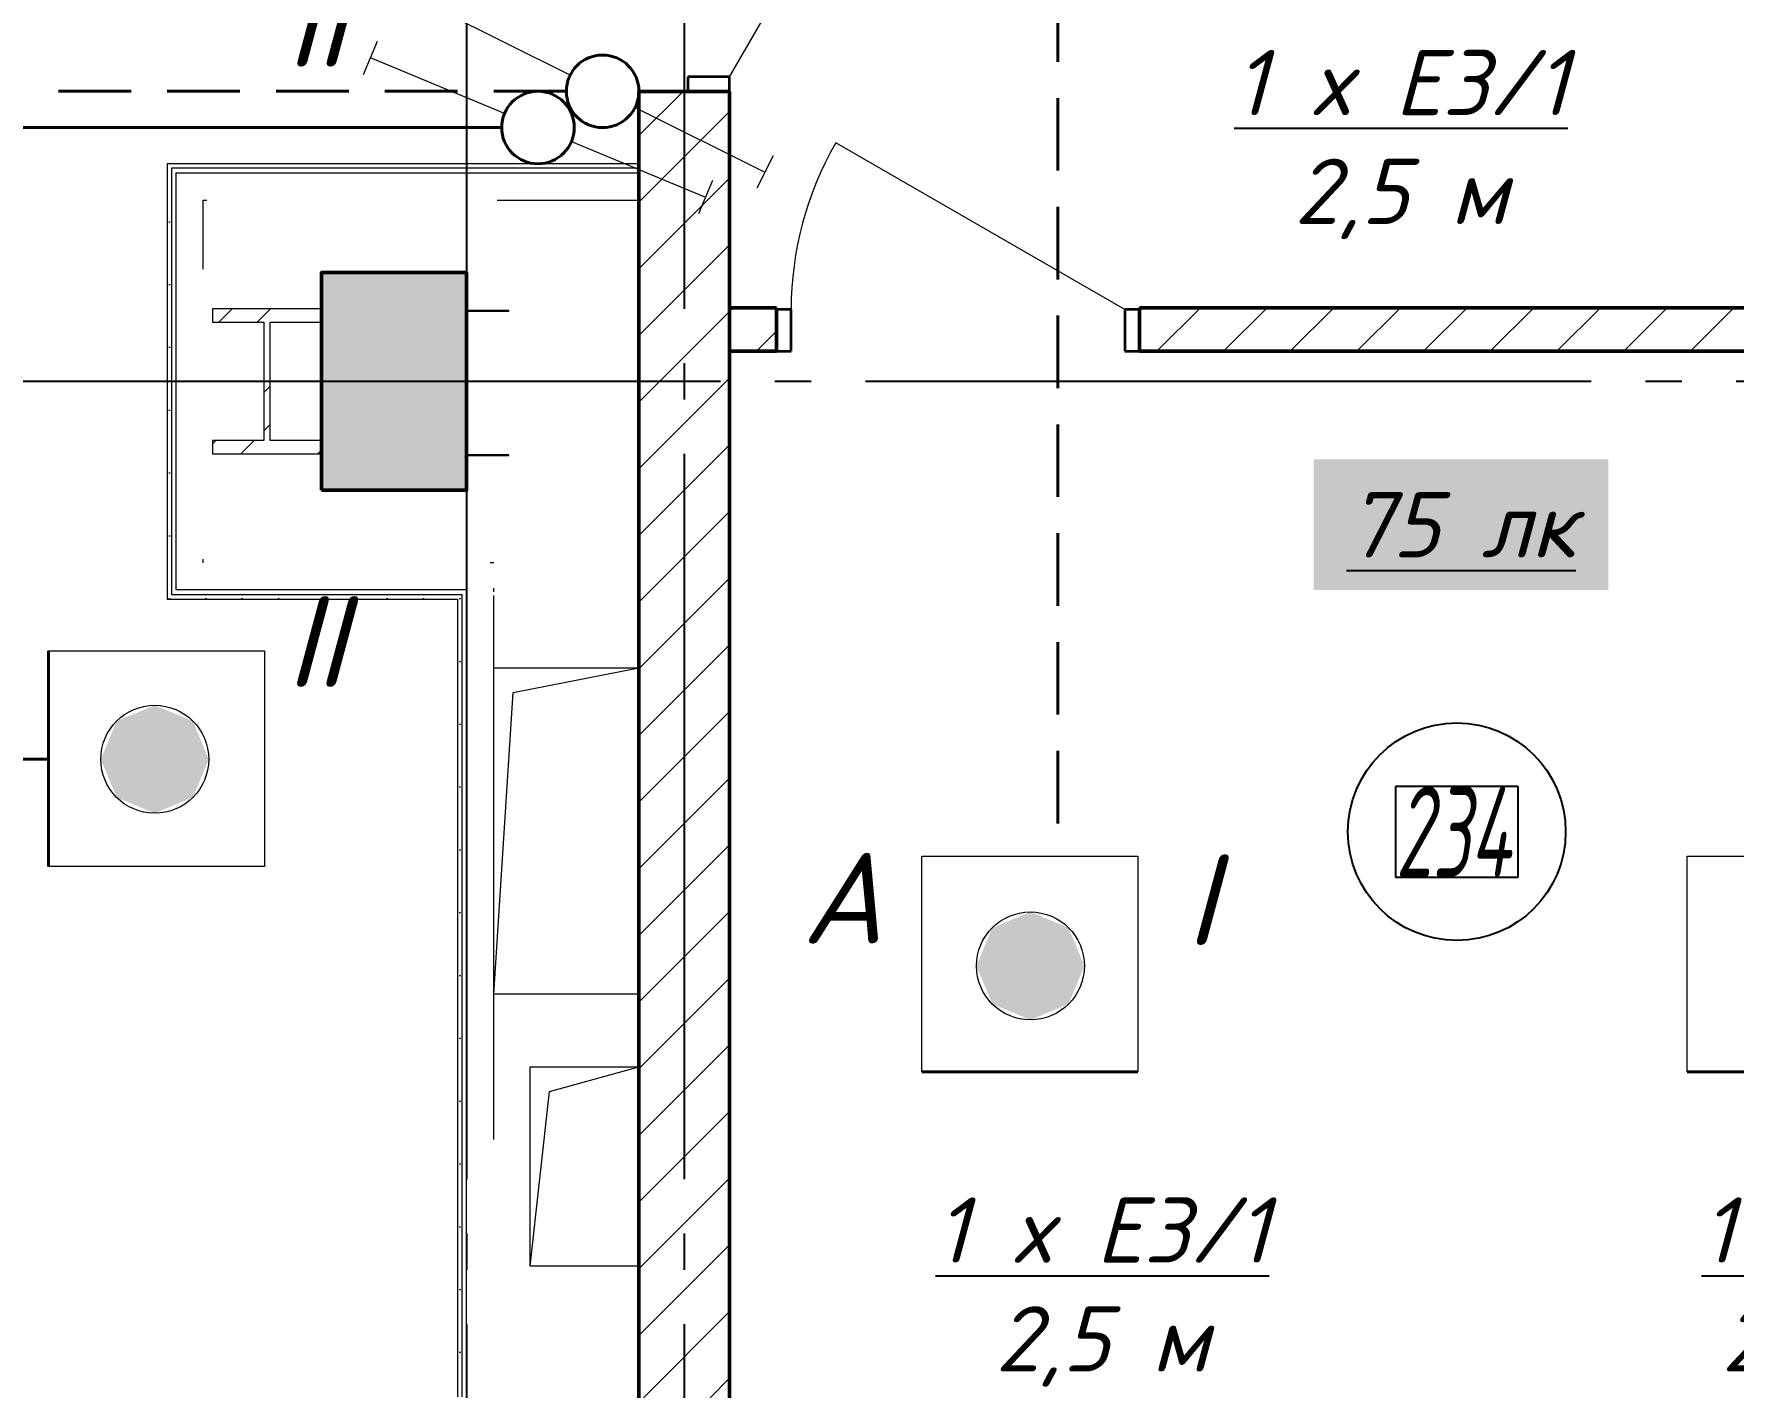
# Model space of a CAD drawing. Header units: millimetres. Extents: x 0 to 1286, y 0 to 420.
# Drawn here: x 503.26 to 550.1, y 161.86 to 199.17 of the extents above; entities that cross this region are included whole.
import ezdxf

# ---------------------------------------------------------------- set-up
doc = ezdxf.new("R2010")
doc.units = ezdxf.units.MM
for name, pattern in [('JIS_02_2.0', [3, 2, -1]), ('ГОСТ 2.303 5', [24, 20, -1.5, 1, -1.5]), ('СПКБ-0000-000-АР#002$0$Achse', [2300, 0, -800, 1500, 0])]:
    doc.linetypes.add(name, pattern=pattern)
for name, color, linetype in [('Viewport2ForCustomObjects_0', 7, 'Continuous'), ('Номер помещения', 7, 'Continuous'), ('СПКБ-0000-000-АР#002$0$Двери ArchiCAD', 7, 'Continuous'), ('СПКБ-0000-000-АР#002$0$Колонны новые', 7, 'Continuous'), ('СПКБ-0000-000-АР#002$0$Колонны существующие', 7, 'Continuous'), ('СПКБ-0000-000-АР#002$0$Стены', 7, 'Continuous'), ('Строительные оси', 7, 'Continuous'), ('ЭО_АВАРИЙНОЕ ОСВЕЩЕНИЕ', 7, 'Continuous'), ('ЭО_РАБОЧЕЕ ОСВЕЩЕНИЕ', 7, 'Continuous')]:
    doc.layers.add(name, color=color, linetype=linetype)
for name, color, linetype, lineweight, true_color in [('СПКБ-0000-000-АР#002$0$Двери ArchiCAD_Ном._пера__23', 7, 'Continuous', 35, 0xff6600), ('СПКБ-0000-000-АР#002$0$Двери ArchiCAD_Ном._пера__3', 7, 'Continuous', 18, 0xff6600), ('СПКБ-0000-000-АР#002$0$Двери ArchiCAD_Ном._пера__58', 7, 'Continuous', 50, 0xdf0000), ('СПКБ-0000-000-АР#002$0$Колонны новые_Ном._пера__108', 7, 'Continuous', 13, 0xfd8379), ('СПКБ-0000-000-АР#002$0$Колонны существующие_Ном._пера__102', 7, 'Continuous', 13, 0xcccccc), ('СПКБ-0000-000-АР#002$0$Стены_Ном._пера__58', 7, 'Continuous', 50, 0xdf0000), ('СПКБ-0000-000-АР#002$0$Стены_Ном._пера__68', 7, 'Continuous', 20, 0xfd4435)]:
    doc.layers.add(name, color=color, linetype=linetype, lineweight=lineweight, true_color=true_color)
for name, color, linetype, lineweight in [('СПКБ-0000-000-АР#002$0$Колонны новые_Ном._пера__20', 1, 'Continuous', 20), ('СПКБ-0000-000-АР#002$0$Колонны существующие_Ном._пера__141', 7, 'Continuous', 50), ('СПКБ-0000-000-АР#002$0$Стены_Ном._пера__1', 7, 'Continuous', 13), ('СПКБ-0000-000-АР#002$0$Стены_Ном._пера__20', 1, 'Continuous', 20), ('СПКБ-0000-000-АР#002$0$Шахты ОВ_Ном._пера__1', 7, 'Continuous', 13)]:
    doc.layers.add(name, color=color, linetype=linetype, lineweight=lineweight)
doc.styles.add('1.8', font='isocpeui.ttf', dxfattribs={"height": 1.8})
doc.styles.add('2.5', font='isocpeui.ttf')
doc.styles.add('CustomTextStyle41', font='isocpeui.ttf', dxfattribs={"width": 0.592601, "height": 2.5})
pattern_1 = [(45, (0, 0), (-91.9239, 91.9239), [])]
pattern_2 = [(0, (0, 0), (0, 173.2051), [0, -100]), (0, (50, 86.6), (0, 173.2051), [0, -100])]
pattern_3 = [(45, (0, 0), (-159.099, 159.099), []), (45, (-53.03, 53.03), (-159.099, 159.099), [])]

# ---------------------------------------------------------------- blocks, each defined once
blk = doc.blocks.new('*E728')
at = {"layer": 'Номер помещения', "color": 7, "linetype": 'Continuous', "true_color": 0xffffff}
for p, q in [((206.415, 57.69), (203.04, 57.69)), ((203.04, 57.69), (203.04, 55.19)), ((206.415, 55.19), (206.415, 57.69)), ((203.04, 55.19), (206.415, 55.19)), ((203.04, 55.19), (203.04, 55.19))]:
    blk.add_line(p, q, dxfattribs=at)
at = {"layer": 'Номер помещения', "color": 6, "linetype": 'Continuous'}
blk.add_circle((204.727, 56.44), 3, dxfattribs=at)
at = {"layer": 'Строительные оси', "color": 3, "linetype": 'ГОСТ 2.303 5', "lineweight": 25}
for p, q in [((177.431, 258.857), (177.431, -45.143)), ((183.431, 258.857), (183.431, -45.143)), ((280.431, 68.857), (-283.569, 68.857))]:
    blk.add_line(p, q, dxfattribs=at)
at = {"layer": 'ЭО_АВАРИЙНОЕ ОСВЕЩЕНИЕ', "color": 1, "linetype": 'JIS_02_2.0', "lineweight": 40}
for p, q in [((193.726, 79.671), (193.726, 55.765)), ((180.181, 76.857), (163.847, 76.857))]:
    blk.add_line(p, q, dxfattribs=at)
at = {"layer": 'ЭО_АВАРИЙНОЕ ОСВЕЩЕНИЕ', "color": 7, "lineweight": 0}
for p, q in [((180.286, 77.303), (176.705, 79.086)), ((182.077, 76.412), (185.657, 74.629)), ((185.88, 75.077), (185.435, 74.182)), ((189.981, 55.765), (195.931, 55.765)), ((189.981, 49.815), (189.981, 55.765)), ((195.931, 55.765), (195.931, 49.815))]:
    blk.add_line(p, q, dxfattribs=at)
at = {"layer": 'ЭО_АВАРИЙНОЕ ОСВЕЩЕНИЕ', "color": 1, "lineweight": 40}
blk.add_line((195.931, 49.815), (189.981, 49.815), dxfattribs=at)
blk.add_circle((181.181, 76.857), 1, dxfattribs=at)
at = {"layer": 'ЭО_АВАРИЙНОЕ ОСВЕЩЕНИЕ', "color": 7, "lineweight": 0}
blk.add_circle((192.974, 52.74), 1.488, dxfattribs=at)
at = {"layer": 'ЭО_АВАРИЙНОЕ ОСВЕЩЕНИЕ', "color": 1, "lineweight": 0}
for points in [[(192.974, 54.227), (191.922, 53.792), (194.025, 53.792)], [(191.922, 53.792), (191.486, 52.74), (194.461, 52.74)], [(191.922, 53.792), (194.025, 53.792), (194.461, 52.74)], [(191.486, 52.74), (191.922, 51.688), (194.025, 51.688)], [(191.486, 52.74), (194.461, 52.74), (194.025, 51.688)], [(191.922, 51.688), (194.025, 51.688), (192.974, 51.252)]]:
    blk.add_solid(points, dxfattribs=at)
at = {"layer": 'ЭО_РАБОЧЕЕ ОСВЕЩЕНИЕ', "color": 7, "lineweight": 0}
for p, q in [((174.591, 77.317), (174.975, 78.24)), ((178.476, 76.242), (174.783, 77.778)), ((180.322, 75.473), (184.015, 73.937)), ((184.207, 74.398), (183.823, 73.475)), ((165.911, 61.43), (171.861, 61.43)), ((171.861, 61.43), (171.861, 55.48)), ((211.077, 55.765), (217.027, 55.765)), ((211.077, 49.815), (211.077, 55.765)), ((171.861, 55.48), (165.911, 55.48))]:
    blk.add_line(p, q, dxfattribs=at)
at = {"layer": 'ЭО_РАБОЧЕЕ ОСВЕЩЕНИЕ', "color": 5, "lineweight": 40}
for p, q in [((178.399, 75.857), (160.847, 75.857)), ((165.911, 55.48), (165.911, 61.43)), ((165.911, 58.438), (160.847, 58.438)), ((217.027, 49.815), (211.077, 49.815))]:
    blk.add_line(p, q, dxfattribs=at)
blk.add_circle((179.399, 75.857), 1, dxfattribs=at)
at = {"layer": 'ЭО_РАБОЧЕЕ ОСВЕЩЕНИЕ', "color": 7, "lineweight": 0}
blk.add_circle((168.836, 58.438), 1.488, dxfattribs=at)
at = {"layer": 'ЭО_РАБОЧЕЕ ОСВЕЩЕНИЕ', "color": 5, "lineweight": 0}
for points in [[(167.784, 59.49), (167.349, 58.438), (170.324, 58.438)], [(168.836, 59.926), (167.784, 59.49), (169.888, 59.49)], [(167.784, 59.49), (169.888, 59.49), (170.324, 58.438)], [(167.349, 58.438), (167.784, 57.386), (169.888, 57.386)], [(167.349, 58.438), (170.324, 58.438), (169.888, 57.386)], [(167.784, 57.386), (169.888, 57.386), (168.836, 56.951)]]:
    blk.add_solid(points, dxfattribs=at)
at = {"layer": 'Номер помещения', "linetype": 'Continuous', "style": 'CustomTextStyle41', "width": 0.592601}
blk.add_text('234', height=2.5, dxfattribs=at).set_placement((203.04, 55.19))
blk = doc.blocks.new('СПКБ-0000-000-АР#002$0$Двупольная Дверь 19')
at = {"layer": 'СПКБ-0000-000-АР#002$0$Двери ArchiCAD_Ном._пера__23', "color": 30, "linetype": 'Continuous', "lineweight": 35, "true_color": 0xff6600}
for p, q in [((-660, 0), (-700, 0)), ((-700, 0), (-700, -115)), ((-660, -115), (-660, 0)), ((700, 0), (660, 0)), ((660, 0), (660, -115)), ((700, -115), (700, 0)), ((-700, -115), (-660, -115)), ((660, -115), (700, -115))]:
    blk.add_line(p, q, dxfattribs=at)
at = {"layer": 'СПКБ-0000-000-АР#002$0$Двери ArchiCAD_Ном._пера__3', "color": 30, "linetype": 'Continuous', "lineweight": 18, "true_color": 0xff6600}
for p, q in [((-660, 0), (-88.4, 330)), ((660, 0), (88.4, 330))]:
    blk.add_line(p, q, dxfattribs=at)
for centre, start, end in [((-660, 0), 0, 30), ((660, 0), 150, 180)]:
    blk.add_arc(centre, 660, start, end, dxfattribs=at)
at = {"layer": 'СПКБ-0000-000-АР#002$0$Двери ArchiCAD_Ном._пера__58', "color": 12, "linetype": 'Continuous', "lineweight": 50, "true_color": 0xdf0000}
for p, q in [((-700, 0), (-737, 0)), ((-700, 0), (-700, -115)), ((700, 0), (700, -115)), ((700, 0), (737, 0)), ((-700, -115), (-700, -250)), ((700, -115), (700, -250)), ((-700, -250), (-737, -250)), ((700, -250), (737, -250))]:
    blk.add_line(p, q, dxfattribs=at)
blk = doc.blocks.new('СПКБ-0000-000-АР#002$0$Стена_16', base_point=(18343.1, 18680.7))
at = {"layer": 'СПКБ-0000-000-АР#002$0$Стены_Ном._пера__20', "linetype": 'Continuous', "lineweight": 20}
h = blk.add_hatch(dxfattribs=at)
h.set_pattern_fill('КИРПИЧ_ОБЫКНОВЕННЫЙ', color=1, style=0, pattern_type=2)
h.set_pattern_definition(pattern_1)
h.paths.add_polyline_path([(18218.1, 4083.3), (18468.1, 4083.3), (18468.1, 7685.4), (18353.1, 7685.4), (18218.1, 7685.4)])
at = {"layer": 'СПКБ-0000-000-АР#002$0$Стены_Ном._пера__58', "color": 12, "linetype": 'Continuous', "lineweight": 50, "true_color": 0xdf0000}
for p, q in [((18218.1, 7685.4), (18218.1, 7648.4)), ((18353.1, 7685.4), (18218.1, 7685.4)), ((18468.1, 7685.4), (18353.1, 7685.4)), ((18468.1, 7685.4), (18468.1, 7648.4))]:
    blk.add_line(p, q, dxfattribs=at)
at = {"layer": 'СПКБ-0000-000-АР#002$0$Стены_Ном._пера__58', "color": 12, "linetype": 'Continuous', "lineweight": 50, "true_color": 0xdf0000, "flags": 128}
for points in [[(18218.1, 7685.4), (18218.1, 4083.3)], [(18468.1, 4083.3), (18468.1, 7685.4)]]:
    blk.add_lwpolyline(points, dxfattribs=at)
at = {"layer": 'СПКБ-0000-000-АР#002$0$Двери ArchiCAD', "color": 21, "linetype": 'Continuous', "lineweight": 18, "true_color": 0xff9955, "zscale": 1000, "rotation": 270}
blk.add_blockref('СПКБ-0000-000-АР#002$0$Двупольная Дверь 19', (18468.1, 8385.4), dxfattribs=at)
blk = doc.blocks.new('СПКБ-0000-000-АР#002$0$Однопольная Дверь 19_2')
at = {"layer": 'СПКБ-0000-000-АР#002$0$Двери ArchiCAD_Ном._пера__23', "color": 30, "linetype": 'Continuous', "lineweight": 35, "true_color": 0xff6600}
for p, q in [((-460, 0), (-500, 0)), ((-500, 0), (-500, -115)), ((-460, -115), (-460, 0)), ((500, 0), (460, 0)), ((460, 0), (460, -115)), ((500, -115), (500, 0)), ((-500, -115), (-460, -115)), ((460, -115), (500, -115))]:
    blk.add_line(p, q, dxfattribs=at)
at = {"layer": 'СПКБ-0000-000-АР#002$0$Двери ArchiCAD_Ном._пера__3', "color": 30, "linetype": 'Continuous', "lineweight": 18, "true_color": 0xff6600}
blk.add_line((460, 0), (-336.7, 460), dxfattribs=at)
blk.add_arc((460, 0), 920, 150, 180, dxfattribs=at)
at = {"layer": 'СПКБ-0000-000-АР#002$0$Двери ArchiCAD_Ном._пера__58', "color": 12, "linetype": 'Continuous', "lineweight": 50, "true_color": 0xdf0000}
for p, q in [((-500, 5), (-537, 5)), ((-500, 0), (-500, 5)), ((-500, -115), (-500, 0)), ((500, 0), (500, 5)), ((500, 5), (537, 5)), ((500, -115), (500, 0)), ((-500, -115), (-537, -115)), ((500, -115), (537, -115))]:
    blk.add_line(p, q, dxfattribs=at)
blk = doc.blocks.new('СПКБ-0000-000-АР#002$0$Стена_18', base_point=(22461.7, 7088.9))
at = {"layer": 'СПКБ-0000-000-АР#002$0$Стены_Ном._пера__20', "linetype": 'Continuous', "lineweight": 20}
h = blk.add_hatch(dxfattribs=at)
h.set_pattern_fill('КИРПИЧ_ОБЫКНОВЕННЫЙ', color=1, style=0, pattern_type=2)
h.set_pattern_definition(pattern_1)
h.paths.add_polyline_path([(18468.1, 7088.9), (18468.1, 6968.9), (18597.8, 6968.9), (18597.8, 7083.9), (18597.8, 7088.9)])
h = blk.add_hatch(dxfattribs=at)
h.set_pattern_fill('КИРПИЧ_ОБЫКНОВЕННЫЙ', color=1, style=0, pattern_type=2)
h.set_pattern_definition(pattern_1)
h.paths.add_polyline_path([(22461.7, 7088.9), (19597.8, 7088.9), (19597.8, 7083.9), (19597.8, 6968.9), (22461.7, 6968.9)])
at = {"layer": 'СПКБ-0000-000-АР#002$0$Стены_Ном._пера__58', "color": 12, "linetype": 'Continuous', "lineweight": 50, "true_color": 0xdf0000}
for p, q in [((18597.8, 7088.9), (18560.8, 7088.9)), ((18597.8, 7083.9), (18597.8, 7088.9)), ((18597.8, 6968.9), (18597.8, 7083.9)), ((19597.8, 7088.9), (19634.8, 7088.9)), ((19597.8, 7083.9), (19597.8, 7088.9)), ((19597.8, 6968.9), (19597.8, 7083.9)), ((18597.8, 6968.9), (18560.8, 6968.9)), ((19597.8, 6968.9), (19634.8, 6968.9))]:
    blk.add_line(p, q, dxfattribs=at)
at = {"layer": 'СПКБ-0000-000-АР#002$0$Стены_Ном._пера__58', "color": 12, "linetype": 'Continuous', "lineweight": 50, "true_color": 0xdf0000, "flags": 128}
for points in [[(18597.8, 7088.9), (18468.1, 7088.9)], [(18468.1, 7088.9), (18468.1, 6968.9)], [(22461.7, 7088.9), (19597.8, 7088.9)], [(22461.7, 6968.9), (22461.7, 7088.9)], [(18468.1, 6968.9), (18597.8, 6968.9)], [(19597.8, 6968.9), (22461.7, 6968.9)]]:
    blk.add_lwpolyline(points, dxfattribs=at)
at = {"layer": 'СПКБ-0000-000-АР#002$0$Двери ArchiCAD', "color": 21, "linetype": 'Continuous', "lineweight": 18, "true_color": 0xff9955, "zscale": 1000}
blk.add_blockref('СПКБ-0000-000-АР#002$0$Однопольная Дверь 19_2', (19097.8, 7083.9), dxfattribs=at)
blk = doc.blocks.new('СПКБ-0000-000-АР#002$0$Стена_256', base_point=(17818.1, 6385.7))
at = {"layer": 'СПКБ-0000-000-АР#002$0$Стены_Ном._пера__20', "linetype": 'Continuous', "lineweight": 20}
h = blk.add_hatch(dxfattribs=at)
h.set_pattern_fill('ШТУКАТУРКА', color=1, style=0, pattern_type=2)
h.set_pattern_definition(pattern_2)
h.paths.add_polyline_path([(16917.3, 6285.7), (17718.1, 6285.7), (17730.1, 6297.7), (16929.3, 6297.7)])
h = blk.add_hatch(dxfattribs=at)
h.set_pattern_fill('ШТУКАТУРКА', color=1, style=0, pattern_type=2)
h.set_pattern_definition(pattern_2)
h.paths.add_polyline_path([(17743.1, 6310.7), (16942.3, 6310.7), (16929.3, 6297.7), (17730.1, 6297.7)])
at = {"layer": 'СПКБ-0000-000-АР#002$0$Стены_Ном._пера__1', "color": 7, "linetype": 'СПКБ-0000-000-АР#002$0$Achse', "lineweight": 13, "flags": 128}
blk.add_lwpolyline([(17818.1, 6385.7), (17017.3, 6385.7)], dxfattribs=at)
at = {"layer": 'СПКБ-0000-000-АР#002$0$Стены_Ном._пера__20', "color": 1, "linetype": 'Continuous', "lineweight": 20, "flags": 128}
blk.add_lwpolyline([(16917.3, 6285.7), (17718.1, 6285.7)], dxfattribs=at)
at = {"layer": 'СПКБ-0000-000-АР#002$0$Стены_Ном._пера__68', "color": 20, "linetype": 'Continuous', "lineweight": 20, "true_color": 0xfd4435}
for p, q in [((16929.3, 6297.7), (17730.1, 6297.7)), ((17743.1, 6310.7), (16942.3, 6310.7))]:
    blk.add_line(p, q, dxfattribs=at)
blk = doc.blocks.new('СПКБ-0000-000-АР#002$0$Стена_257', base_point=(17017.3, 6385.7))
at = {"layer": 'СПКБ-0000-000-АР#002$0$Стены_Ном._пера__20', "linetype": 'Continuous', "lineweight": 20}
h = blk.add_hatch(dxfattribs=at)
h.set_pattern_fill('ШТУКАТУРКА', color=1, style=0, pattern_type=2)
h.set_pattern_definition(pattern_2)
h.paths.add_polyline_path([(16917.3, 7485.7), (16917.3, 6285.7), (16929.3, 6297.7), (16929.3, 7473.7)])
h = blk.add_hatch(dxfattribs=at)
h.set_pattern_fill('ШТУКАТУРКА', color=1, style=0, pattern_type=2)
h.set_pattern_definition(pattern_2)
h.paths.add_polyline_path([(16942.3, 6310.7), (16942.3, 7460.7), (16929.3, 7473.7), (16929.3, 6297.7)])
at = {"layer": 'СПКБ-0000-000-АР#002$0$Стены_Ном._пера__1', "color": 7, "linetype": 'СПКБ-0000-000-АР#002$0$Achse', "lineweight": 13, "flags": 128}
blk.add_lwpolyline([(17017.3, 6385.7), (17017.3, 7385.7)], dxfattribs=at)
at = {"layer": 'СПКБ-0000-000-АР#002$0$Стены_Ном._пера__20', "color": 1, "linetype": 'Continuous', "lineweight": 20, "flags": 128}
blk.add_lwpolyline([(16917.3, 7485.7), (16917.3, 6285.7)], dxfattribs=at)
at = {"layer": 'СПКБ-0000-000-АР#002$0$Стены_Ном._пера__68', "color": 20, "linetype": 'Continuous', "lineweight": 20, "true_color": 0xfd4435}
for p, q in [((16929.3, 7473.7), (16929.3, 6297.7)), ((16942.3, 6310.7), (16942.3, 7460.7))]:
    blk.add_line(p, q, dxfattribs=at)
blk = doc.blocks.new('СПКБ-0000-000-АР#002$0$Стена_258', base_point=(18218.1, 7385.7))
at = {"layer": 'СПКБ-0000-000-АР#002$0$Стены_Ном._пера__20', "linetype": 'Continuous', "lineweight": 20}
h = blk.add_hatch(dxfattribs=at)
h.set_pattern_fill('ШТУКАТУРКА', color=1, style=0, pattern_type=2)
h.set_pattern_definition(pattern_2)
h.paths.add_polyline_path([(18218.1, 7485.7), (16917.3, 7485.7), (16929.3, 7473.7), (18218.1, 7473.7)])
h = blk.add_hatch(dxfattribs=at)
h.set_pattern_fill('ШТУКАТУРКА', color=1, style=0, pattern_type=2)
h.set_pattern_definition(pattern_2)
h.paths.add_polyline_path([(16942.3, 7460.7), (18218.1, 7460.7), (18218.1, 7473.7), (16929.3, 7473.7)])
at = {"layer": 'СПКБ-0000-000-АР#002$0$Стены_Ном._пера__1', "color": 7, "linetype": 'Continuous', "lineweight": 13, "flags": 128}
blk.add_lwpolyline([(18218.1, 7385.7), (18218.1, 7460.7)], dxfattribs=at)
at = {"layer": 'СПКБ-0000-000-АР#002$0$Стены_Ном._пера__1', "color": 7, "linetype": 'СПКБ-0000-000-АР#002$0$Achse', "lineweight": 13, "flags": 128}
blk.add_lwpolyline([(17017.3, 7385.7), (18218.1, 7385.7)], dxfattribs=at)
at = {"layer": 'СПКБ-0000-000-АР#002$0$Стены_Ном._пера__20', "color": 1, "linetype": 'Continuous', "lineweight": 20, "flags": 128}
for points in [[(18218.1, 7485.7), (16917.3, 7485.7)], [(18218.1, 7473.7), (18218.1, 7485.7)], [(18218.1, 7460.7), (18218.1, 7473.7)]]:
    blk.add_lwpolyline(points, dxfattribs=at)
at = {"layer": 'СПКБ-0000-000-АР#002$0$Стены_Ном._пера__68', "color": 20, "linetype": 'Continuous', "lineweight": 20, "true_color": 0xfd4435}
for p, q in [((18218.1, 7473.7), (16929.3, 7473.7)), ((16942.3, 7460.7), (18218.1, 7460.7))]:
    blk.add_line(p, q, dxfattribs=at)
blk = doc.blocks.new('СПКБ-0000-000-АР#002$0$Стена_259', base_point=(17818.1, 3985.7))
at = {"layer": 'СПКБ-0000-000-АР#002$0$Стены_Ном._пера__20', "linetype": 'Continuous', "lineweight": 20}
h = blk.add_hatch(dxfattribs=at)
h.set_pattern_fill('ШТУКАТУРКА', color=1, style=0, pattern_type=2)
h.set_pattern_definition(pattern_2)
h.paths.add_polyline_path([(17718.1, 6285.7), (17718.1, 4085.7), (17730.1, 4085.7), (17730.1, 6297.7)])
h = blk.add_hatch(dxfattribs=at)
h.set_pattern_fill('ШТУКАТУРКА', color=1, style=0, pattern_type=2)
h.set_pattern_definition(pattern_2)
h.paths.add_polyline_path([(17743.1, 4085.7), (17743.1, 6310.7), (17730.1, 6297.7), (17730.1, 4085.7)])
at = {"layer": 'СПКБ-0000-000-АР#002$0$Стены_Ном._пера__1', "color": 7, "linetype": 'СПКБ-0000-000-АР#002$0$Achse', "lineweight": 13, "flags": 128}
blk.add_lwpolyline([(17818.1, 3985.7), (17818.1, 6385.7)], dxfattribs=at)
at = {"layer": 'СПКБ-0000-000-АР#002$0$Стены_Ном._пера__20', "color": 1, "linetype": 'Continuous', "lineweight": 20, "flags": 128}
blk.add_lwpolyline([(17718.1, 6285.7), (17718.1, 4085.7)], dxfattribs=at)
at = {"layer": 'СПКБ-0000-000-АР#002$0$Стены_Ном._пера__68', "color": 20, "linetype": 'Continuous', "lineweight": 20, "true_color": 0xfd4435}
for p, q in [((17730.1, 6297.7), (17730.1, 4085.7)), ((17743.1, 4085.7), (17743.1, 6310.7)), ((17743.1, 4085.7), (17743.1, 3910.7))]:
    blk.add_line(p, q, dxfattribs=at)
blk = doc.blocks.new('СПКБ-0000-000-АР#002$0$Колонна_63', base_point=(17193.1, 6885.7))
at = {"layer": 'СПКБ-0000-000-АР#002$0$Колонны новые_Ном._пера__108', "linetype": 'Continuous', "lineweight": 13, "true_color": 0xfd8379}
h = blk.add_hatch(dxfattribs=at)
h.set_pattern_fill('СТАЛЬ', color=11, style=0, pattern_type=2)
h.set_pattern_definition(pattern_3)
h.paths.add_polyline_path([(17343.1, 7085.7), (17043.1, 7085.7), (17043.1, 7049.1), (17184.4, 7049.1), (17184.4, 6722.4), (17043.1, 6722.4), (17043.1, 6685.7), (17343.1, 6685.7), (17343.1, 6722.4), (17201.9, 6722.4), (17201.9, 7049.1), (17343.1, 7049.1)])
at = {"layer": 'СПКБ-0000-000-АР#002$0$Колонны новые_Ном._пера__20', "color": 1, "linetype": 'Continuous', "lineweight": 20}
for p, q in [((17343.1, 7085.7), (17043.1, 7085.7)), ((17043.1, 7085.7), (17043.1, 7049.1)), ((17343.1, 7049.1), (17343.1, 7085.7)), ((17043.1, 7049.1), (17184.4, 7049.1)), ((17184.4, 7049.1), (17184.4, 6722.4)), ((17201.9, 6722.4), (17201.9, 7049.1)), ((17201.9, 7049.1), (17343.1, 7049.1)), ((17184.4, 6722.4), (17043.1, 6722.4)), ((17043.1, 6722.4), (17043.1, 6685.7)), ((17343.1, 6722.4), (17201.9, 6722.4)), ((17343.1, 6685.7), (17343.1, 6722.4)), ((17043.1, 6685.7), (17343.1, 6685.7))]:
    blk.add_line(p, q, dxfattribs=at)
blk = doc.blocks.new('СПКБ-0000-000-АР#002$0$Колонна_64', base_point=(17800.2, 7081.2))
at = {"layer": 'СПКБ-0000-000-АР#002$0$Колонны новые_Ном._пера__108', "linetype": 'Continuous', "lineweight": 13, "true_color": 0xfd8379}
h = blk.add_hatch(dxfattribs=at)
h.set_pattern_fill('СТАЛЬ', color=11, style=0, pattern_type=2)
h.set_pattern_definition(pattern_3)
h.paths.add_polyline_path([(17859.1, 6681.2), (17859.1, 6683.2), (17746.1, 6683.2), (17746.1, 7079.2), (17859.1, 7079.2), (17859.1, 7081.2), (17746.1, 7081.2), (17744.1, 7081.2), (17744.1, 7079.2), (17744.1, 6683.2), (17744.1, 6681.2), (17746.1, 6681.2)])
at = {"layer": 'СПКБ-0000-000-АР#002$0$Колонны новые_Ном._пера__20', "color": 1, "linetype": 'Continuous', "lineweight": 20}
for p, q in [((17746.1, 7081.2), (17744.1, 7081.2)), ((17744.1, 7081.2), (17744.1, 7079.2)), ((17744.1, 7079.2), (17744.1, 6683.2)), ((17859.1, 7081.2), (17746.1, 7081.2)), ((17746.1, 6683.2), (17746.1, 7079.2)), ((17746.1, 7079.2), (17859.1, 7079.2)), ((17859.1, 7079.2), (17859.1, 7081.2)), ((17744.1, 6683.2), (17744.1, 6681.2)), ((17744.1, 6681.2), (17746.1, 6681.2)), ((17859.1, 6683.2), (17746.1, 6683.2)), ((17746.1, 6681.2), (17859.1, 6681.2)), ((17859.1, 6681.2), (17859.1, 6683.2))]:
    blk.add_line(p, q, dxfattribs=at)
blk = doc.blocks.new('СПКБ-0000-000-АР#002$0$Колонна_112', base_point=(17543.1, 6885.7))
at = {"layer": 'СПКБ-0000-000-АР#002$0$Колонны существующие_Ном._пера__102', "linetype": 'Continuous', "lineweight": 13, "true_color": 0xcccccc}
blk.add_hatch(color=254, dxfattribs=at).paths.add_polyline_path([(17343.1, 6585.7), (17743.1, 6585.7), (17743.1, 7185.7), (17343.1, 7185.7)])
at = {"layer": 'СПКБ-0000-000-АР#002$0$Колонны существующие_Ном._пера__141', "color": 7, "linetype": 'Continuous', "lineweight": 50, "flags": 128}
blk.add_lwpolyline([(17343.1, 6585.7), (17743.1, 6585.7), (17743.1, 7185.7), (17343.1, 7185.7)], close=True, dxfattribs=at)
blk = doc.blocks.new('*E727')
at = {"layer": 'СПКБ-0000-000-АР#002$0$Шахты ОВ_Ном._пера__1', "color": 7, "linetype": 'Continuous', "lineweight": 13}
for p, q in [((455.031, 108.934), (458.5, 109.615)), ((454.5, 100.615), (455.031, 108.934)), ((456.031, 97.934), (458.5, 98.615)), ((455.5, 93.115), (456.031, 97.934))]:
    blk.add_line(p, q, dxfattribs=at)
at = {"layer": 'СПКБ-0000-000-АР#002$0$Шахты ОВ_Ном._пера__1', "color": 7, "linetype": 'Continuous', "lineweight": 13, "flags": 128}
for points in [[(454.5, 109.615), (458.5, 109.615), (458.5, 100.615), (454.5, 100.615)], [(455.5, 98.615), (458.5, 98.615), (458.5, 93.115), (455.5, 93.115)]]:
    blk.add_lwpolyline(points, close=True, dxfattribs=at)
at = {"layer": 'СПКБ-0000-000-АР#002$0$Колонны новые', "color": 1, "lineweight": 20, "xscale": 0.01, "yscale": 0.01, "zscale": 0.01}
for name, p in [('СПКБ-0000-000-АР#002$0$Колонна_63', (448.25, 117.515)), ('СПКБ-0000-000-АР#002$0$Колонна_64', (454.321, 119.469))]:
    blk.add_blockref(name, p, dxfattribs=at)
at = {"layer": 'СПКБ-0000-000-АР#002$0$Колонны существующие', "color": 7, "lineweight": 50, "xscale": 0.01, "yscale": 0.01, "zscale": 0.01}
blk.add_blockref('СПКБ-0000-000-АР#002$0$Колонна_112', (451.75, 117.515), dxfattribs=at)
at = {"layer": 'СПКБ-0000-000-АР#002$0$Стены', "color": 12, "lineweight": 50, "true_color": 0xdf0000, "xscale": 0.01, "yscale": 0.01, "zscale": 0.01}
for name, p in [('СПКБ-0000-000-АР#002$0$Стена_16', (459.75, 235.464)), ('СПКБ-0000-000-АР#002$0$Стена_18', (500.935, 119.547)), ('СПКБ-0000-000-АР#002$0$Стена_257', (446.492, 112.515)), ('СПКБ-0000-000-АР#002$0$Стена_258', (458.5, 122.515)), ('СПКБ-0000-000-АР#002$0$Стена_256', (454.5, 112.515)), ('СПКБ-0000-000-АР#002$0$Стена_259', (454.5, 88.515))]:
    blk.add_blockref(name, p, dxfattribs=at)

msp = doc.modelspace()

# ---------------------------------------------------------------- block references
msp.add_blockref('*E727', (61.438, 72.071))
at = {"layer": 'Viewport2ForCustomObjects_0'}
msp.add_blockref('*E728', (337.756, 120.729), dxfattribs=at)

# ---------------------------------------------------------------- texts
at = {"layer": 'ЭО_АВАРИЙНОЕ ОСВЕЩЕНИЕ', "attachment_point": 5}
for s, insert, char_height, style in [('{\\L1 x Е3/1\\P}2,5 м', (540.945, 196.118), 1.8, '1.8'), ('I', (535.422, 175.295), 2.5, '2.5'), ('{\\L1 x Е3/1\\P}2,5 м', (532.708, 164.475), 1.8, '1.8')]:
    msp.add_mtext(s, dxfattribs=dict(at, insert=insert, char_height=char_height, style=style))
at = {"layer": 'ЭО_АВАРИЙНОЕ ОСВЕЩЕНИЕ', "color": 1, "insert": (525.545, 175.335), "char_height": 2.5, "attachment_point": 5, "style": '2.5'}
msp.add_mtext('А', dxfattribs=at)
at = {"layer": 'ЭО_РАБОЧЕЕ ОСВЕЩЕНИЕ', "attachment_point": 5}
for s, insert, char_height, style in [('II', (511.03, 199.519), 2.5, '2.5'), ('II', (511.023, 182.415), 2.5, '2.5'), ('{\\L1 x Е3\\P}2,5 м', (552.726, 164.475), 1.8, '1.8')]:
    msp.add_mtext(s, dxfattribs=dict(at, insert=insert, char_height=char_height, style=style))
at = {"layer": 'ЭО_РАБОЧЕЕ ОСВЕЩЕНИЕ', "insert": (542.602, 185.635), "char_height": 1.8, "attachment_point": 5, "style": '1.8', "bg_fill": 1, "box_fill_scale": 1.5, "bg_fill_color": 7, "bg_fill_true_color": 16777215, "bg_fill_transparency": 0}
msp.add_mtext('{\\L75 лк}', dxfattribs=at)

doc.saveas('drawing.dxf')
